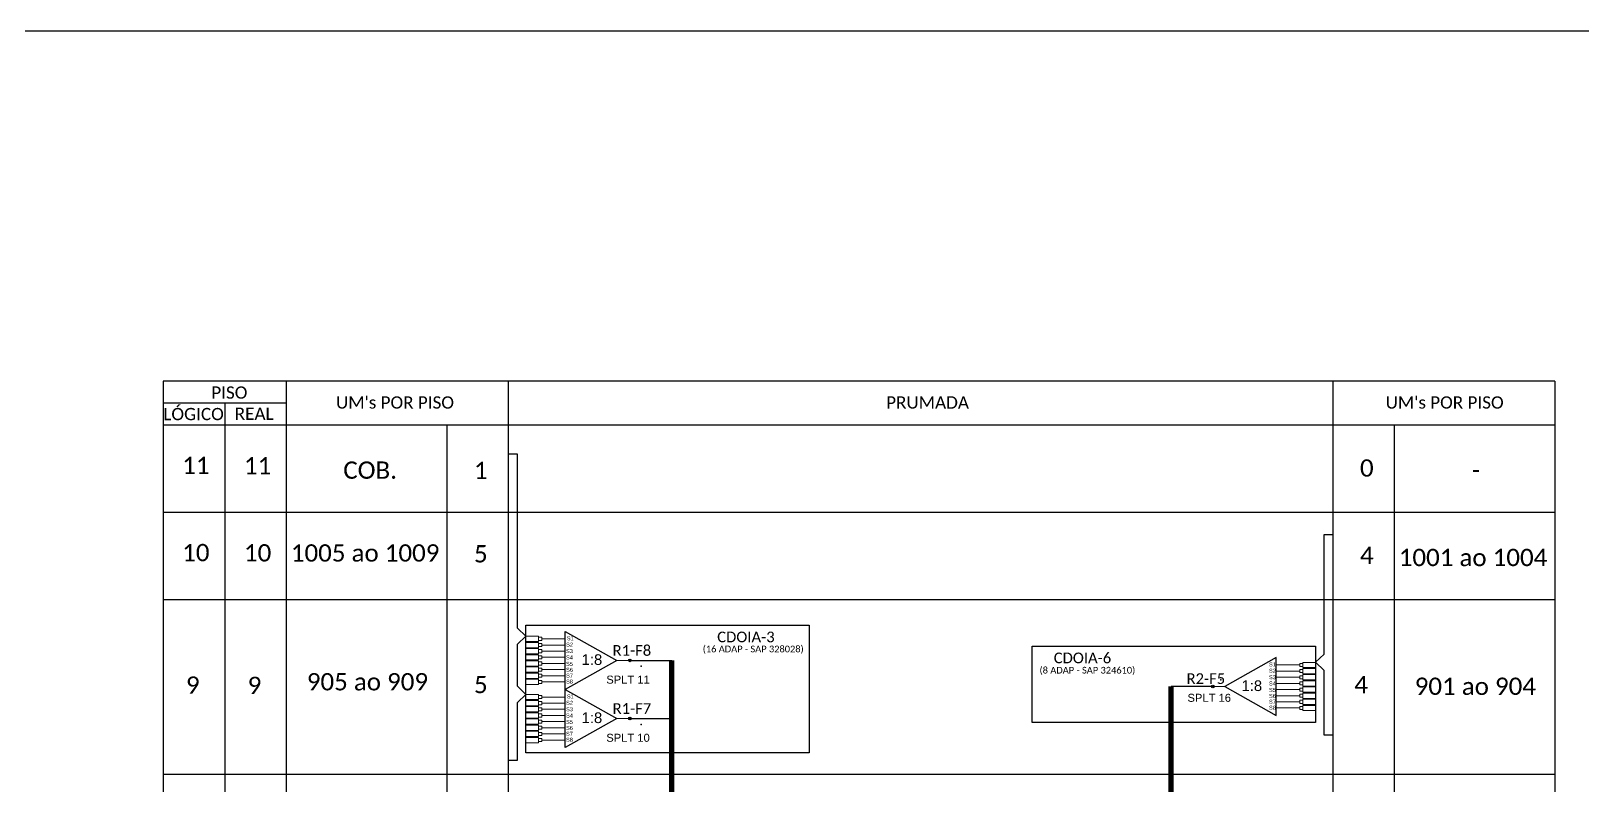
# Model space of a CAD drawing. Extents: x -4 to 837, y 1 to 595.
# Drawn here: x 307.8 to 598.6, y 453.7 to 595.3 of the extents above; entities that cross this region are included whole.
import ezdxf
from ezdxf.enums import TextEntityAlignment as Align

# ---------------------------------------------------------------- set-up
doc = ezdxf.new("R2010")
doc.units = 0
doc.styles.add('ARIAL', font='arial.ttf')
doc.styles.add('WMF-Calibri0', font='calibri.ttf')

# ---------------------------------------------------------------- blocks, each defined once
blk = doc.blocks.new('SPLITTER_')
blk.add_point((0, 0))
at = {"style": 'ARIAL', "flags": 4}
blk.add_attdef('SPLT', (0, -3.26), '', height=1.5, dxfattribs=at)
blk = doc.blocks.new('SPLT_1-8_SC-APC_ESQ')
at = {"color": 1}
blk.add_lwpolyline([(7.37, -2.1), (17.04, -7.55), (7.37, -13), (7.37, -2.1)], dxfattribs=at)
at = {"color": 3, "lineweight": 0}
for points in [[(2.41, -3.02), (0, -3.02)], [(2.41, -4), (0, -4)], [(2.41, -4.17), (0, -4.17)], [(2.41, -5.16), (0, -5.16)], [(2.41, -5.32), (0, -5.32)], [(2.41, -3.02), (2.41, -4)], [(2.41, -4.17), (2.41, -5.16)], [(2.41, -5.32), (2.41, -6.31)], [(2.99, -3.51), (7.37, -3.51)], [(7.37, -4.66), (2.99, -4.66)], [(7.37, -5.82), (2.99, -5.82)], [(2.41, -6.31), (0, -6.31)], [(2.41, -6.48), (0, -6.48)], [(2.41, -7.46), (0, -7.46)], [(2.41, -7.63), (0, -7.63)], [(2.41, -8.62), (0, -8.62)], [(2.41, -6.48), (2.41, -7.46)], [(2.41, -7.63), (2.41, -8.62)], [(7.37, -6.97), (2.99, -6.97)], [(7.37, -8.12), (2.99, -8.12)], [(2.41, -8.78), (0, -8.78)], [(2.41, -9.77), (0, -9.77)], [(2.41, -9.94), (0, -9.94)], [(2.41, -10.92), (0, -10.92)], [(2.41, -11.09), (0, -11.09)], [(2.41, -8.78), (2.41, -9.77)], [(2.41, -9.94), (2.41, -10.92)], [(2.41, -11.09), (2.41, -12.08)], [(7.37, -9.28), (2.99, -9.28)], [(7.37, -10.43), (2.99, -10.43)], [(7.37, -11.58), (2.99, -11.58)], [(2.41, -12.08), (0, -12.08)]]:
    blk.add_lwpolyline(points, dxfattribs=at)
for points in [[(2.99, -3.22), (2.41, -3.22), (2.41, -3.8), (2.99, -3.8)], [(2.99, -4.38), (2.41, -4.38), (2.41, -4.95), (2.99, -4.95)], [(2.99, -5.53), (2.41, -5.53), (2.41, -6.1), (2.99, -6.1)], [(2.99, -6.68), (2.41, -6.68), (2.41, -7.26), (2.99, -7.26)], [(2.99, -7.84), (2.41, -7.84), (2.41, -8.41), (2.99, -8.41)], [(2.99, -8.99), (2.41, -8.99), (2.41, -9.56), (2.99, -9.56)], [(2.99, -10.14), (2.41, -10.14), (2.41, -10.72), (2.99, -10.72)], [(2.99, -11.3), (2.41, -11.3), (2.41, -11.87), (2.99, -11.87)]]:
    blk.add_lwpolyline(points, close=True, dxfattribs=at)
at = {"color": 1, "lineweight": 0}
blk.add_lwpolyline([(17.04, -7.55), (19.26, -7.55)], dxfattribs=at)
at = {"color": 1, "style": 'ARIAL'}
for s, height, p in [('S3', 0.75, (7.55, -6.18)), ('S2', 0.75, (7.56, -4.97)), ('S1', 0.75, (7.7, -3.78)), ('S5', 0.75, (7.55, -8.57)), ('S4', 0.75, (7.55, -7.36)), ('1:8', 2, (10.45, -8.4)), ('S6', 0.75, (7.55, -9.69)), ('S7', 0.75, (7.55, -10.78)), ('S8', 0.75, (7.55, -11.9))]:
    blk.add_text(s, height=height, dxfattribs=at).set_placement(p)
blk = doc.blocks.new('SPLT_1-8_SC-APC')
at = {"color": 1}
blk.add_lwpolyline([(-7.37, -2.1), (-17.04, -7.55), (-7.37, -13), (-7.37, -2.1)], dxfattribs=at)
at = {"color": 3, "lineweight": 0}
for points in [[(-2.99, -3.51), (-7.37, -3.51)], [(-7.37, -4.66), (-2.99, -4.66)], [(-7.37, -5.82), (-2.99, -5.82)], [(-2.41, -3.02), (-2.41, -4)], [(-2.41, -3.02), (0, -3.02)], [(-2.41, -4), (0, -4)], [(-2.41, -4.17), (-2.41, -5.16)], [(-2.41, -4.17), (0, -4.17)], [(-2.41, -5.16), (0, -5.16)], [(-2.41, -5.32), (-2.41, -6.31)], [(-2.41, -5.32), (0, -5.32)], [(-7.37, -6.97), (-2.99, -6.97)], [(-7.37, -8.12), (-2.99, -8.12)], [(-2.41, -6.31), (0, -6.31)], [(-2.41, -6.48), (-2.41, -7.46)], [(-2.41, -6.48), (0, -6.48)], [(-2.41, -7.46), (0, -7.46)], [(-2.41, -7.63), (-2.41, -8.62)], [(-2.41, -7.63), (0, -7.63)], [(-2.41, -8.62), (0, -8.62)], [(-7.37, -9.28), (-2.99, -9.28)], [(-7.37, -10.43), (-2.99, -10.43)], [(-7.37, -11.58), (-2.99, -11.58)], [(-2.41, -8.78), (-2.41, -9.77)], [(-2.41, -8.78), (0, -8.78)], [(-2.41, -9.77), (0, -9.77)], [(-2.41, -9.94), (-2.41, -10.92)], [(-2.41, -9.94), (0, -9.94)], [(-2.41, -10.92), (0, -10.92)], [(-2.41, -11.09), (-2.41, -12.08)], [(-2.41, -11.09), (0, -11.09)], [(-2.41, -12.08), (0, -12.08)]]:
    blk.add_lwpolyline(points, dxfattribs=at)
for points in [[(-2.99, -3.22), (-2.41, -3.22), (-2.41, -3.8), (-2.99, -3.8)], [(-2.99, -4.38), (-2.41, -4.38), (-2.41, -4.95), (-2.99, -4.95)], [(-2.99, -5.53), (-2.41, -5.53), (-2.41, -6.1), (-2.99, -6.1)], [(-2.99, -6.68), (-2.41, -6.68), (-2.41, -7.26), (-2.99, -7.26)], [(-2.99, -7.84), (-2.41, -7.84), (-2.41, -8.41), (-2.99, -8.41)], [(-2.99, -8.99), (-2.41, -8.99), (-2.41, -9.56), (-2.99, -9.56)], [(-2.99, -10.14), (-2.41, -10.14), (-2.41, -10.72), (-2.99, -10.72)], [(-2.99, -11.3), (-2.41, -11.3), (-2.41, -11.87), (-2.99, -11.87)]]:
    blk.add_lwpolyline(points, close=True, dxfattribs=at)
at = {"color": 1, "lineweight": 0}
blk.add_lwpolyline([(-17.04, -7.55), (-19.26, -7.55)], dxfattribs=at)
at = {"color": 1, "style": 'ARIAL'}
for s, height, p in [('S1', 0.75, (-8.74, -3.78)), ('S2', 0.75, (-8.74, -4.97)), ('S3', 0.75, (-8.74, -6.18)), ('1:8', 2, (-13.91, -8.4)), ('S4', 0.75, (-8.74, -7.36)), ('S5', 0.75, (-8.74, -8.57)), ('S6', 0.75, (-8.74, -9.69)), ('S7', 0.75, (-8.74, -10.78)), ('S8', 0.75, (-8.74, -11.9))]:
    blk.add_text(s, height=height, dxfattribs=at).set_placement(p)
blk = doc.blocks.new('SPLITTER FUTURO')
blk.add_point((0, 0))
at = {"style": 'ARIAL', "text_generation_flag": 6, "flags": 4}
for tag, p, height in [('SPLT', (-6.22, -4.1), 1.5), ('INSTAL.', (-6.25, -6.09), 1.25)]:
    blk.add_attdef(tag, p, '', height=height, rotation=180, dxfattribs=at)

msp = doc.modelspace()

# ---------------------------------------------------------------- hatches: boundary and pattern name
h = msp.add_hatch(color=3)
h.dxf.hatch_style = 1
edge = h.paths.add_edge_path()
edge.add_arc((420, 477.27), 0.256, 0, 360)
h = msp.add_hatch(color=3)
h.dxf.hatch_style = 1
edge = h.paths.add_edge_path()
edge.add_arc((529.28, 472.38), 0.242, 0, 360)
h = msp.add_hatch(color=3)
h.dxf.hatch_style = 1
edge = h.paths.add_edge_path()
edge.add_arc((420, 466.37), 0.256, 0, 360)

# ---------------------------------------------------------------- linework, layer by layer
msp.add_line((837.17, 595.26), (-3.83, 595.26))
at = {"color": 6}
msp.add_line((529.28, 472.38), (521.44, 472.38), dxfattribs=at)
at = {"color": 0}
for points in [[(593.35, 529.64), (332.52, 529.64)], [(355.67, 525.52), (332.52, 525.52)]]:
    msp.add_lwpolyline(points, dxfattribs=at)
for points in [[(332.52, 529.64), (332.52, 234.73)], [(355.67, 234.73), (355.67, 529.64)], [(397.26, 234.73), (397.26, 529.64)], [(551.76, 529.64), (551.76, 234.73)], [(593.35, 529.64), (593.35, 234.73)], [(344.1, 525.52), (344.1, 234.73)], [(332.52, 521.41), (593.35, 521.41)], [(385.69, 521.41), (385.69, 234.73)], [(563.33, 234.73), (563.33, 521.41)], [(332.52, 505.04), (593.35, 505.04)], [(332.52, 488.67), (593.35, 488.67)], [(332.52, 455.92), (593.35, 455.92)]]:
    msp.add_lwpolyline(points)
at = {"color": 3}
for points in [[(397.26, 458.55), (398.91, 458.55), (398.92, 469.39), (400.49, 470.9), (398.92, 472.41), (398.92, 480.29), (400.49, 481.79), (398.92, 483.3), (398.92, 515.9), (397.27, 515.9)], [(551.76, 463.25), (550.11, 463.25), (550.11, 475.4), (548.54, 476.91), (550.11, 478.41), (550.11, 500.89), (551.76, 500.89)]]:
    msp.add_lwpolyline(points, dxfattribs=at)
at = {"color": 1}
for points in [[(400.49, 483.85), (453.62, 483.85), (453.62, 459.96), (400.49, 459.96)], [(495.41, 479.92), (548.54, 479.92), (548.54, 465.61), (495.41, 465.61)]]:
    msp.add_lwpolyline(points, close=True, dxfattribs=at)
at = {"color": 5, "linetype": 'Continuous', "ltscale": 4}
for points in [[(420, 477.27), (427.85, 477.27)], [(420, 466.37), (427.85, 466.37)]]:
    msp.add_lwpolyline(points, dxfattribs=at)
at = {"color": 5, "const_width": 1}
msp.add_lwpolyline([(427.84, 477.27), (427.84, 278.97), (484.69, 278.97), (484.69, 269.46)], dxfattribs=at)
at = {"color": 6, "const_width": 1}
msp.add_lwpolyline([(521.44, 472.38), (521.44, 278.97), (495.53, 278.97), (495.53, 269.46)], dxfattribs=at)
at = {"color": 3}
for centre, radius in [((420, 477.27), 0.256), ((529.28, 472.38), 0.242), ((420, 466.37), 0.256)]:
    msp.add_circle(centre, radius, dxfattribs=at)

# ---------------------------------------------------------------- block references
for p in [(400.49, 484.81), (400.49, 473.91)]:
    msp.add_blockref('SPLT_1-8_SC-APC_ESQ', p)
msp.add_blockref('SPLT_1-8_SC-APC', (548.54, 479.92), dxfattribs=at)
ref = msp.add_blockref('SPLITTER_', (422.11, 476.17), dxfattribs=dict(xscale=-1))
ref.add_attrib('SPLT', 'SPLT 11', (415.58, 472.91), dxfattribs={"height": 1.5, "style": 'ARIAL'})
ref = msp.add_blockref('SPLITTER FUTURO', (530.74, 473.59))
ref.add_attrib('SPLT', 'SPLT 16', (524.52, 469.5), dxfattribs={"height": 1.5, "rotation": 180, "style": 'ARIAL', "text_generation_flag": 6})
ref = msp.add_blockref('SPLITTER_', (422.11, 465.27), dxfattribs=dict(xscale=-1))
ref.add_attrib('SPLT', 'SPLT 10', (415.58, 462.01), dxfattribs={"height": 1.5, "style": 'ARIAL'})

# ---------------------------------------------------------------- texts
at = {"color": 0, "style": 'WMF-Calibri0'}
for s, p in [('     PISO', (337.49, 526.33)), ("UM's POR PISO", (364.91, 524.47)), ('PRUMADA', (468.04, 524.47)), ("UM's POR PISO", (561.65, 524.47)), ('  LÓGICO', (330.94, 522.3)), ('    REAL', (342.7, 522.36))]:
    msp.add_text(s, height=2.3, dxfattribs=at).set_placement(p)
at = {"color": 7, "style": 'WMF-Calibri0'}
for s, p in [('11', (338.65, 513.81)), ('11', (350.23, 513.76)), ('10', (338.65, 497.48)), ('10', (350.23, 497.43))]:
    msp.add_text(s, height=3.24, dxfattribs=at).set_placement(p, align=Align.MIDDLE_CENTER)
for s, p in [('COB.', (366.29, 511.32)), ('-', (577.82, 511.32)), ('1005 ao 1009', (356.46, 495.79)), ('1001 ao 1004', (564.12, 494.94)), ('905 ao 909', (359.45, 471.64)), ('901 ao 904', (567.11, 470.8))]:
    msp.add_text(s, height=3.24, dxfattribs=at).set_placement(p)
at = {"color": 5, "style": 'WMF-Calibri0'}
for s, p in [('R1-F8', (416.76, 478.13)), ('R1-F7', (416.76, 467.24))]:
    msp.add_text(s, height=2, dxfattribs=at).set_placement(p)
at = {"color": 1, "style": 'WMF-Calibri0'}
for s, p in [('(16 ADAP - SAP 328028)', (443.12, 478.78)), ('(8 ADAP - SAP 324610)', (505.76, 474.8))]:
    msp.add_text(s, height=1.25, dxfattribs=at).set_placement(p, align=Align.CENTER)
for s, p in [('CDOIA-3', (436.37, 480.66)), ('CDOIA-6', (499.45, 476.73))]:
    msp.add_text(s, height=2, dxfattribs=at).set_placement(p)
at = {"color": 6, "style": 'WMF-Calibri0'}
msp.add_text('R2-F5', height=2, dxfattribs=at).set_placement((524.34, 472.85))
at = {"color": 7, "style": 'WMF-Calibri0', "flags": 4}
for tag, p in [('0', (558.13, 513.34)), ('1', (392.06, 512.87)), ('5', (392.06, 497.25)), ('4', (558.13, 496.97)), ('9', (338.07, 472.63)), ('9', (349.64, 472.58)), ('5', (392.06, 472.74)), ('4', (557.07, 472.74))]:
    msp.add_attdef(tag, text='XX', height=3.24, dxfattribs=at).set_placement(p, align=Align.MIDDLE_CENTER)

doc.saveas('drawing.dxf')
